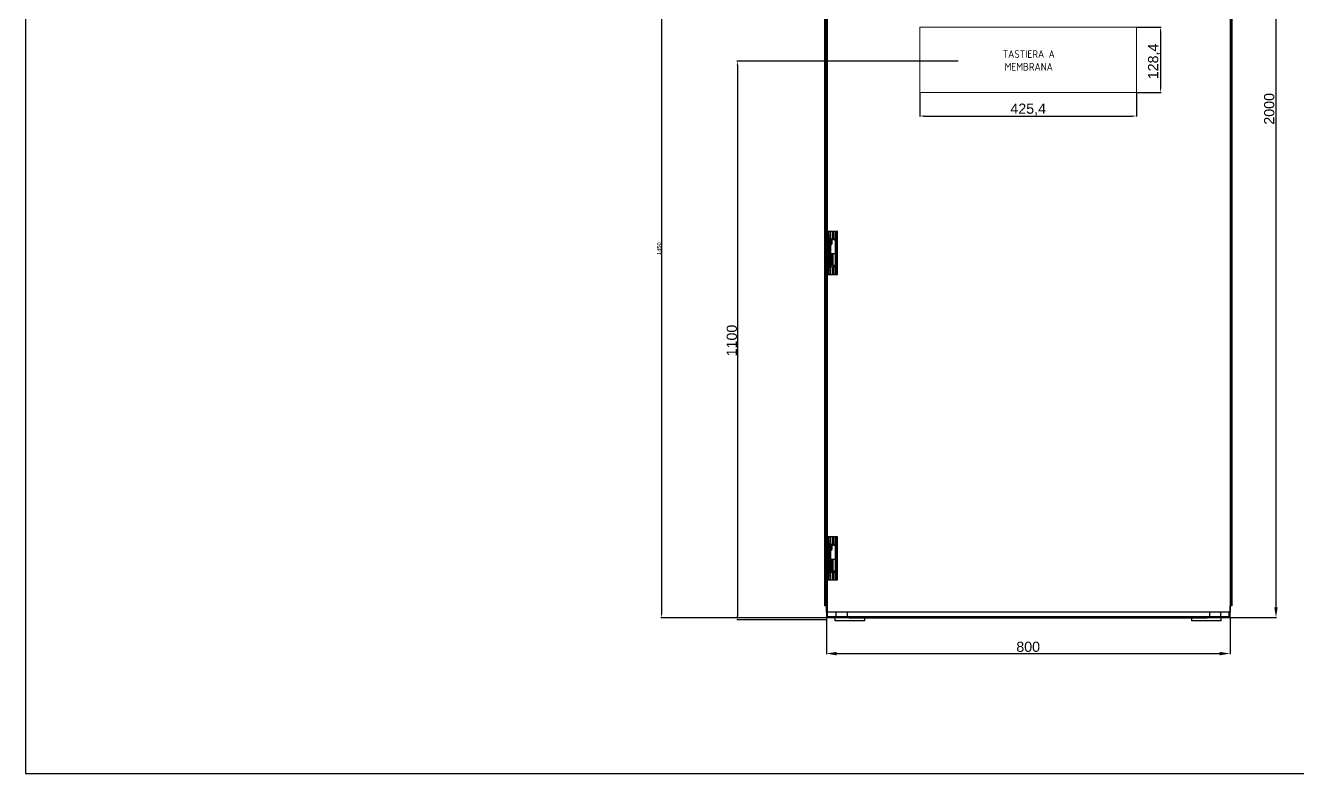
# Model space of a CAD drawing. Header units: millimetres. Extents: x 46611 to 59290, y 36233 to 38835.
# Drawn here: x 46611 to 49107, y 36233 to 37702 of the extents above; entities that cross this region are included whole.
import ezdxf

# ---------------------------------------------------------------- set-up
doc = ezdxf.new("R2010")
doc.units = ezdxf.units.MM
doc.layers.add('! NO PLOT !', color=7, linetype='Continuous', true_color=0xff75dd, plot=False)
doc.layers.add('000-PI-Oprema', color=30, linetype='Continuous', lineweight=5)
doc.layers.add('000-PI-ORMAR', color=2, linetype='Continuous')
doc.layers.add('000-PI_TEXT', color=7, linetype='Continuous')
doc.styles.add('PI0', font='isocpeur.ttf', dxfattribs={"width": 0.9})
doc.styles.get("Standard").update_dxf_attribs({"font": 'arial.ttf'})
doc.dimstyles.new('ISO-25-lb', dxfattribs={"dimtxt": 8, "dimasz": 8, "dimexe": 1.25, "dimexo": 0.625, "dimtad": 1, "dimtxsty": 'Standard', "dimcen": 5, "dimadec": 0, "dimazin": 0, "dimtfac": 1, "dimtmove": 0, "dimatfit": 3, "dimfxl": 1, "dimarcsym": 0})

# ---------------------------------------------------------------- blocks, each defined once
blk = doc.blocks.new('*D115')
at = {"layer": '000-PI_TEXT', "color": 0, "linetype": 'Continuous', "lineweight": -2, "ltscale": 0.25, "transparency": 16777216}
for p, q in [((48182.5, 36539.4), (48182.5, 36467.7)), ((48974.5, 36539.4), (48974.5, 36467.7)), ((48202.5, 36469), (48954.5, 36469))]:
    blk.add_line(p, q, dxfattribs=at)
at = {"layer": '000-PI_TEXT', "color": 0, "ltscale": 0.25, "transparency": 16777216}
for points in [[(48202.5, 36472.3), (48202.5, 36465.6), (48182.5, 36469)], [(48954.5, 36472.3), (48954.5, 36465.6), (48974.5, 36469)]]:
    blk.add_solid(points, dxfattribs=at)
at = {"layer": 'Defpoints', "color": 0, "ltscale": 0.25, "transparency": 16777216}
for p in [(48182.5, 36540), (48974.5, 36540), (48974.5, 36469)]:
    blk.add_point(p, dxfattribs=at)
at = {"layer": '000-PI_TEXT', "color": 0, "ltscale": 0.25, "transparency": 16777216, "insert": (48578.5, 36482.2), "char_height": 20, "attachment_point": 5}
blk.add_mtext('800', dxfattribs=at)
blk = doc.blocks.new('*D116')
at = {"layer": '000-PI_TEXT', "color": 0, "linetype": 'Continuous', "lineweight": -2, "ltscale": 0.25, "transparency": 16777216}
for p, q in [((48975.1, 38537), (49066, 38537)), ((49064.7, 38517), (49064.7, 36560)), ((48975.1, 36540), (49066, 36540))]:
    blk.add_line(p, q, dxfattribs=at)
at = {"layer": '000-PI_TEXT', "color": 0, "ltscale": 0.25, "transparency": 16777216}
for points in [[(49061.4, 38517), (49068.1, 38517), (49064.7, 38537)], [(49061.4, 36560), (49068.1, 36560), (49064.7, 36540)]]:
    blk.add_solid(points, dxfattribs=at)
at = {"layer": 'Defpoints', "color": 0, "ltscale": 0.25, "transparency": 16777216}
for p in [(48974.5, 38537), (48974.5, 36540), (49064.7, 36540)]:
    blk.add_point(p, dxfattribs=at)
at = {"layer": '000-PI_TEXT', "color": 0, "ltscale": 0.25, "transparency": 16777216, "insert": (49051.5, 37538.5), "char_height": 20, "attachment_point": 5, "rotation": 90}
blk.add_mtext('2000', dxfattribs=at)
blk = doc.blocks.new('*D200')
at = {"color": 0, "linetype": 'Continuous', "lineweight": -2, "ltscale": 0.25, "transparency": 16777216}
for p, q in [((48440.9, 37632.1), (48006.7, 37632.1)), ((48008, 37624.1), (48008, 36543.1)), ((48181.9, 36535.1), (48006.7, 36535.1))]:
    blk.add_line(p, q, dxfattribs=at)
at = {"color": 0, "ltscale": 0.25, "transparency": 16777216}
for points in [[(48006.6, 37624.1), (48009.3, 37624.1), (48008, 37632.1)], [(48006.6, 36543.1), (48009.3, 36543.1), (48008, 36535.1)]]:
    blk.add_solid(points, dxfattribs=at)
at = {"layer": 'Defpoints', "color": 0, "ltscale": 0.25, "transparency": 16777216}
for p in [(48441.5, 37632.1), (48008, 36535.1), (48182.5, 36535.1)]:
    blk.add_point(p, dxfattribs=at)
at = {"color": 0, "ltscale": 0.25, "transparency": 16777216, "insert": (47997.1, 37083.6), "char_height": 20, "attachment_point": 5, "rotation": 90}
blk.add_mtext('1100', dxfattribs=at)
blk = doc.blocks.new('*D203')
at = {"color": 0, "linetype": 'Continuous', "lineweight": -2, "ltscale": 0.25, "transparency": 16777216}
for p, q in [((48791.8, 37699.1), (48839.4, 37699.1)), ((48838.2, 37691.1), (48838.2, 37578.7)), ((48791.8, 37570.7), (48839.4, 37570.7))]:
    blk.add_line(p, q, dxfattribs=at)
at = {"color": 0, "ltscale": 0.25, "transparency": 16777216}
for points in [[(48836.9, 37691.1), (48839.5, 37691.1), (48838.2, 37699.1)], [(48836.9, 37578.7), (48839.5, 37578.7), (48838.2, 37570.7)]]:
    blk.add_solid(points, dxfattribs=at)
at = {"layer": 'Defpoints', "color": 0, "ltscale": 0.25, "transparency": 16777216}
for p in [(48791.2, 37699.1), (48791.2, 37570.7), (48838.2, 37570.7)]:
    blk.add_point(p, dxfattribs=at)
at = {"color": 0, "ltscale": 0.25, "transparency": 16777216, "insert": (48825.5, 37631.6), "char_height": 20, "attachment_point": 5, "rotation": 90}
blk.add_mtext('128,4', dxfattribs=at)
blk = doc.blocks.new('*D204')
at = {"color": 0, "linetype": 'Continuous', "lineweight": -2, "ltscale": 0.25, "transparency": 16777216}
for p, q in [((48365.8, 37570.1), (48365.8, 37523.2)), ((48791.2, 37570.1), (48791.2, 37523.2)), ((48373.8, 37524.4), (48783.2, 37524.4))]:
    blk.add_line(p, q, dxfattribs=at)
at = {"color": 0, "ltscale": 0.25, "transparency": 16777216}
for points in [[(48373.8, 37525.7), (48373.8, 37523.1), (48365.8, 37524.4)], [(48783.2, 37525.7), (48783.2, 37523.1), (48791.2, 37524.4)]]:
    blk.add_solid(points, dxfattribs=at)
at = {"layer": 'Defpoints', "color": 0, "ltscale": 0.25, "transparency": 16777216}
for p in [(48365.8, 37570.7), (48791.2, 37570.7), (48791.2, 37524.4)]:
    blk.add_point(p, dxfattribs=at)
at = {"color": 0, "ltscale": 0.25, "transparency": 16777216, "insert": (48578.5, 37537), "char_height": 20, "attachment_point": 5}
blk.add_mtext('425,4', dxfattribs=at)
blk = doc.blocks.new('*D207')
at = {"color": 0, "linetype": 'Continuous', "lineweight": -2, "ltscale": 0.25, "transparency": 16777216}
for p, q in [((48343.5, 37989), (47858, 37989)), ((47859.2, 37981), (47859.2, 36547)), ((48343.5, 36539), (47858, 36539))]:
    blk.add_line(p, q, dxfattribs=at)
at = {"color": 0, "ltscale": 0.25, "transparency": 16777216}
for points in [[(47857.9, 37981), (47860.5, 37981), (47859.2, 37989)], [(47857.9, 36547), (47860.5, 36547), (47859.2, 36539)]]:
    blk.add_solid(points, dxfattribs=at)
at = {"layer": 'Defpoints', "color": 0, "ltscale": 0.25, "transparency": 16777216}
for p in [(48344.1, 37989), (47859.2, 36539), (48344.1, 36539)]:
    blk.add_point(p, dxfattribs=at)
at = {"color": 0, "ltscale": 0.25, "transparency": 16777216, "insert": (47854.5, 37264), "char_height": 8, "attachment_point": 5, "rotation": 90}
blk.add_mtext('1450', dxfattribs=at)

msp = doc.modelspace()

# ---------------------------------------------------------------- linework, layer by layer
at = {"layer": '! NO PLOT !'}
for p, q in [((48185.065, 37283.528), (48185.065, 37298.528)), ((48185.065, 37298.528), (48204.508, 37298.528)), ((48186.99, 37290.028), (48186.99, 37296.528)), ((48187.637, 37296.528), (48186.99, 37296.528)), ((48187.637, 37215.528), (48187.637, 37296.528)), ((48190.396, 37213.528), (48190.396, 37298.528)), ((48190.615, 37283.528), (48190.615, 37298.528)), ((48191.143, 37213.528), (48191.143, 37298.528)), ((48195.252, 37283.528), (48195.252, 37298.528)), ((48196.165, 37298.528), (48196.165, 37283.528)), ((48199.927, 37281.528), (48199.927, 37298.528)), ((48201.82, 37213.528), (48201.82, 37298.528)), ((48202.024, 37281.528), (48202.024, 37298.528)), ((48204.508, 37213.528), (48204.508, 37298.528)), ((48185.065, 37283.528), (48197.829, 37283.528)), ((48185.515, 37281.028), (48185.515, 37283.528)), ((48195.715, 37281.028), (48185.515, 37281.028)), ((48186.909, 37285.028), (48191.143, 37285.028)), ((48186.909, 37227.028), (48186.909, 37285.028)), ((48186.99, 37290.028), (48191.143, 37290.028)), ((48187.343, 37227.028), (48187.343, 37285.028)), ((48187.632, 37222.028), (48187.632, 37290.028)), ((48187.665, 37273.539), (48187.665, 37281.028)), ((48189.115, 37271.028), (48187.665, 37273.539)), ((48193.565, 37273.539), (48187.665, 37273.539)), ((48188.061, 37227.028), (48188.061, 37285.028)), ((48192.115, 37271.028), (48189.115, 37271.028)), ((48193.565, 37273.539), (48192.115, 37271.028)), ((48193.565, 37281.028), (48193.565, 37273.539)), ((48195.715, 37283.528), (48195.715, 37281.028)), ((48197.829, 37281.528), (48197.829, 37283.528)), ((48197.829, 37281.528), (48202.753, 37281.528)), ((48200.291, 37230.528), (48200.291, 37281.528)), ((48202.753, 37230.528), (48202.753, 37281.528)), ((48201.308, 37253.528), (48184.508, 37253.528)), ((48184.71, 37253.528), (48184.71, 37231.028)), ((48185.465, 37253.528), (48185.465, 37231.028)), ((48186.469, 37231.028), (48186.469, 37253.528)), ((48186.589, 37253.528), (48186.589, 37231.028)), ((48187.345, 37253.528), (48187.345, 37231.028)), ((48187.665, 37238.516), (48189.115, 37241.028)), ((48188.469, 37253.528), (48188.469, 37231.028)), ((48188.83, 37253.528), (48188.83, 37231.028)), ((48192.115, 37241.028), (48189.115, 37241.028)), ((48189.187, 37253.528), (48189.187, 37231.028)), ((48191.329, 37253.528), (48191.329, 37231.028)), ((48191.686, 37253.528), (48191.686, 37231.028)), ((48192.115, 37241.028), (48193.565, 37238.516)), ((48193.358, 37253.528), (48193.358, 37231.028)), ((48195.358, 37253.528), (48195.358, 37231.028)), ((48201.308, 37253.528), (48201.308, 37231.028)), ((48201.308, 37231.028), (48184.508, 37231.028)), ((48185.065, 37213.528), (48185.065, 37228.528)), ((48185.065, 37228.528), (48197.829, 37228.528)), ((48185.515, 37228.528), (48185.515, 37231.028)), ((48186.909, 37227.028), (48191.143, 37227.028)), ((48186.99, 37222.028), (48191.143, 37222.028)), ((48186.99, 37215.528), (48186.99, 37222.028)), ((48187.665, 37231.028), (48187.665, 37238.516)), ((48193.565, 37238.516), (48187.665, 37238.516)), ((48190.615, 37213.528), (48190.615, 37228.528)), ((48193.565, 37238.516), (48193.565, 37231.028)), ((48195.252, 37213.528), (48195.252, 37228.528)), ((48195.715, 37231.028), (48195.715, 37228.528)), ((48196.165, 37228.528), (48196.165, 37213.528)), ((48197.829, 37228.528), (48197.829, 37230.528)), ((48197.829, 37230.528), (48202.753, 37230.528)), ((48199.927, 37213.528), (48199.927, 37230.528)), ((48202.024, 37213.528), (48202.024, 37230.528)), ((48185.065, 37213.528), (48204.508, 37213.528)), ((48187.637, 37215.528), (48186.99, 37215.528)), ((48185.065, 36683.528), (48185.065, 36698.528)), ((48185.065, 36698.528), (48204.508, 36698.528)), ((48186.99, 36690.028), (48186.99, 36696.528)), ((48187.637, 36696.528), (48186.99, 36696.528)), ((48187.637, 36615.528), (48187.637, 36696.528)), ((48190.396, 36613.528), (48190.396, 36698.528)), ((48190.615, 36683.528), (48190.615, 36698.528)), ((48191.143, 36613.528), (48191.143, 36698.528)), ((48195.252, 36683.528), (48195.252, 36698.528)), ((48196.165, 36698.528), (48196.165, 36683.528)), ((48199.927, 36681.528), (48199.927, 36698.528)), ((48201.82, 36613.528), (48201.82, 36698.528)), ((48202.024, 36681.528), (48202.024, 36698.528)), ((48204.508, 36613.528), (48204.508, 36698.528)), ((48185.065, 36683.528), (48197.829, 36683.528)), ((48185.515, 36681.028), (48185.515, 36683.528)), ((48195.715, 36681.028), (48185.515, 36681.028)), ((48186.909, 36685.028), (48191.143, 36685.028)), ((48186.909, 36627.028), (48186.909, 36685.028)), ((48186.99, 36690.028), (48191.143, 36690.028)), ((48187.343, 36627.028), (48187.343, 36685.028)), ((48187.632, 36622.028), (48187.632, 36690.028)), ((48187.665, 36673.539), (48187.665, 36681.028)), ((48189.115, 36671.028), (48187.665, 36673.539)), ((48193.565, 36673.539), (48187.665, 36673.539)), ((48188.061, 36627.028), (48188.061, 36685.028)), ((48192.115, 36671.028), (48189.115, 36671.028)), ((48193.565, 36673.539), (48192.115, 36671.028)), ((48193.565, 36681.028), (48193.565, 36673.539)), ((48195.715, 36683.528), (48195.715, 36681.028)), ((48197.829, 36681.528), (48197.829, 36683.528)), ((48197.829, 36681.528), (48202.753, 36681.528)), ((48200.291, 36630.528), (48200.291, 36681.528)), ((48202.753, 36630.528), (48202.753, 36681.528)), ((48201.308, 36653.528), (48184.508, 36653.528)), ((48184.71, 36653.528), (48184.71, 36631.028)), ((48185.465, 36653.528), (48185.465, 36631.028)), ((48186.469, 36631.028), (48186.469, 36653.528)), ((48186.589, 36653.528), (48186.589, 36631.028)), ((48187.345, 36653.528), (48187.345, 36631.028)), ((48188.469, 36653.528), (48188.469, 36631.028)), ((48188.83, 36653.528), (48188.83, 36631.028)), ((48189.187, 36653.528), (48189.187, 36631.028)), ((48191.329, 36653.528), (48191.329, 36631.028)), ((48191.686, 36653.528), (48191.686, 36631.028)), ((48193.358, 36653.528), (48193.358, 36631.028)), ((48195.358, 36653.528), (48195.358, 36631.028)), ((48201.308, 36653.528), (48201.308, 36631.028)), ((48201.308, 36631.028), (48184.508, 36631.028)), ((48185.065, 36613.528), (48185.065, 36628.528)), ((48185.065, 36628.528), (48197.829, 36628.528)), ((48185.515, 36628.528), (48185.515, 36631.028)), ((48186.909, 36627.028), (48191.143, 36627.028)), ((48186.99, 36622.028), (48191.143, 36622.028)), ((48186.99, 36615.528), (48186.99, 36622.028)), ((48187.665, 36638.516), (48189.115, 36641.028)), ((48187.665, 36631.028), (48187.665, 36638.516)), ((48193.565, 36638.516), (48187.665, 36638.516)), ((48192.115, 36641.028), (48189.115, 36641.028)), ((48190.615, 36613.528), (48190.615, 36628.528)), ((48192.115, 36641.028), (48193.565, 36638.516)), ((48193.565, 36638.516), (48193.565, 36631.028)), ((48195.252, 36613.528), (48195.252, 36628.528)), ((48195.715, 36631.028), (48195.715, 36628.528)), ((48196.165, 36628.528), (48196.165, 36613.528)), ((48197.829, 36628.528), (48197.829, 36630.528)), ((48197.829, 36630.528), (48202.753, 36630.528)), ((48199.927, 36613.528), (48199.927, 36630.528)), ((48202.024, 36613.528), (48202.024, 36630.528)), ((48185.065, 36613.528), (48204.508, 36613.528)), ((48187.637, 36615.528), (48186.99, 36615.528))]:
    msp.add_line(p, q, dxfattribs=at)
at = {"layer": '! NO PLOT !', "ltscale": 0.25}
msp.add_lwpolyline([(46611.02, 38835.162), (46611.02, 36233.383), (50511.02, 36233.383), (50511.02, 36233.383), (50511.02, 36233.383), (50511.02, 38835.162), (46611.02, 38835.162)], dxfattribs=at)
at = {"layer": '! NO PLOT !', "extrusion": (0, 0, -1)}
for centre, start_param, end_param in [((48188.922, 37296.528), 4.71238898, 6.28318531), ((48189.569, 37296.528), 4.71238898, 6.28318531), ((48188.922, 37215.528), 3.14159265, 4.71238898), ((48189.569, 37215.528), 3.14159265, 4.71238898), ((48188.922, 36696.528), 4.71238898, 6.28318531), ((48189.569, 36696.528), 4.71238898, 6.28318531), ((48188.922, 36615.528), 3.14159265, 4.71238898), ((48189.569, 36615.528), 3.14159265, 4.71238898)]:
    msp.add_ellipse(centre, major_axis=(0, 2), ratio=0.96592583, start_param=start_param, end_param=end_param, dxfattribs=at)
at = {"layer": '000-PI-Oprema', "ltscale": 0.25, "elevation": 0}
msp.add_lwpolyline([(48365.82, 37699.128), (48791.22, 37699.128), (48791.22, 37570.728), (48365.82, 37570.728)], close=True, dxfattribs=at)
at = {"layer": '000-PI-ORMAR'}
for p, q in [((48179.02, 38514.028), (48179.02, 36563.028)), ((48181.739, 38514.028), (48181.739, 36563.028)), ((48182.508, 36550.028), (48182.508, 38534.528)), ((48182.52, 38534.528), (48182.52, 36550.028)), ((48184.02, 38534.528), (48184.02, 36550.028)), ((48974.508, 38534.528), (48974.508, 36550.028)), ((48975.301, 38514.028), (48975.301, 36563.028)), ((48978.02, 38514.028), (48978.02, 36563.028)), ((48182.508, 36563.028), (48179.02, 36563.028)), ((48974.508, 36550.028), (48182.508, 36550.028)), ((48182.52, 36550.028), (48182.52, 36540.028)), ((48184.02, 36550.028), (48184.02, 36541.528)), ((48201.02, 36550.028), (48201.02, 36539.028)), ((48223.02, 36550.028), (48223.02, 36539.028)), ((48934.02, 36550.028), (48934.02, 36539.028)), ((48956.02, 36550.028), (48956.02, 36539.028)), ((48973.02, 36541.528), (48973.02, 36550.028)), ((48978.02, 36563.028), (48974.508, 36563.028)), ((48974.52, 36540.028), (48974.52, 36563.028)), ((48182.52, 36540.028), (48201.02, 36540.028)), ((48184.02, 36541.528), (48201.02, 36541.528)), ((48201.02, 36539.028), (48199.558, 36539.028)), ((48199.558, 36533.028), (48199.558, 36539.028)), ((48257.21, 36533.028), (48199.558, 36533.028)), ((48201.02, 36541.528), (48956.02, 36541.528)), ((48201.02, 36540.028), (48956.02, 36540.028)), ((48205.278, 36539.028), (48201.02, 36539.028)), ((48227.389, 36539.028), (48205.278, 36539.028)), ((48227.389, 36539.028), (48929.651, 36539.028)), ((48257.21, 36539.028), (48257.21, 36533.028)), ((48899.83, 36533.028), (48899.83, 36539.028)), ((48957.481, 36533.028), (48899.83, 36533.028)), ((48951.762, 36539.028), (48929.651, 36539.028)), ((48956.02, 36539.028), (48951.762, 36539.028)), ((48956.02, 36541.528), (48973.02, 36541.528)), ((48956.02, 36540.028), (48974.52, 36540.028)), ((48957.481, 36539.028), (48956.02, 36539.028)), ((48957.481, 36533.028), (48957.481, 36539.028))]:
    msp.add_line(p, q, dxfattribs=at)

# ---------------------------------------------------------------- texts
at = {"layer": '000-PI_TEXT', "insert": (48579.61, 37633.564), "char_height": 15, "width": 177.97513, "attachment_point": 5, "style": 'PI0'}
msp.add_mtext('TASTIERA A MEMBRANA', dxfattribs=at)

# ---------------------------------------------------------------- dimensions: what is measured, and where the dimension line sits
at = {"ltscale": 0.25}
dim = msp.add_linear_dim(base=(47859.216, 36539.028), p1=(48344.12, 37989.028), p2=(48344.12, 36539.028), angle=90, dimstyle='ISO-25-lb', dxfattribs=at)
dim.commit()
dim.dimension.update_dxf_attribs({"geometry": '*D207', "text_midpoint": (47854.507, 37264.028)})
dim = msp.add_linear_dim(base=(48838.189, 37570.728), p1=(48791.22, 37699.128), p2=(48791.22, 37570.728), angle=90, dimstyle='ISO-25-lb', override={"dimtxt": 20}, dxfattribs=at)
dim.commit()
dim.dimension.update_dxf_attribs({"geometry": '*D203', "text_midpoint": (48838.189, 37631.628), "dimtype": 160})
dim = msp.add_linear_dim(base=(48007.965, 36535.128), p1=(48441.52, 37632.109), p2=(48182.52, 36535.128), angle=90, text='1100', dimstyle='ISO-25-lb', override={"dimtxt": 20}, dxfattribs=at)
dim.commit()
dim.dimension.update_dxf_attribs({"geometry": '*D200', "text_midpoint": (47997.128, 37083.619)})
dim = msp.add_linear_dim(base=(48791.22, 37524.403), p1=(48365.82, 37570.728), p2=(48791.22, 37570.728), dimstyle='ISO-25-lb', override={"dimtxt": 20}, dxfattribs=at)
dim.commit()
dim.dimension.update_dxf_attribs({"geometry": '*D204', "text_midpoint": (48578.52, 37537.047)})
at = {"layer": '000-PI_TEXT', "ltscale": 0.25}
dim = msp.add_linear_dim(base=(49064.719, 36540.028), p1=(48974.52, 38537.028), p2=(48974.52, 36540.028), angle=90, text='2000', dimstyle='ISO-25-lb', override={"dimtxt": 20, "dimasz": 20, "dimgap": 3}, dxfattribs=at)
dim.commit()
dim.dimension.update_dxf_attribs({"geometry": '*D116', "text_midpoint": (49064.719, 37538.528), "dimtype": 160})
dim = msp.add_linear_dim(base=(48974.52, 36468.979), p1=(48182.52, 36540.028), p2=(48974.52, 36540.028), text='800', dimstyle='ISO-25-lb', override={"dimtxt": 20, "dimasz": 20, "dimgap": 3}, dxfattribs=at)
dim.commit()
dim.dimension.update_dxf_attribs({"geometry": '*D115', "text_midpoint": (48578.52, 36482.191)})

doc.saveas('drawing.dxf')
